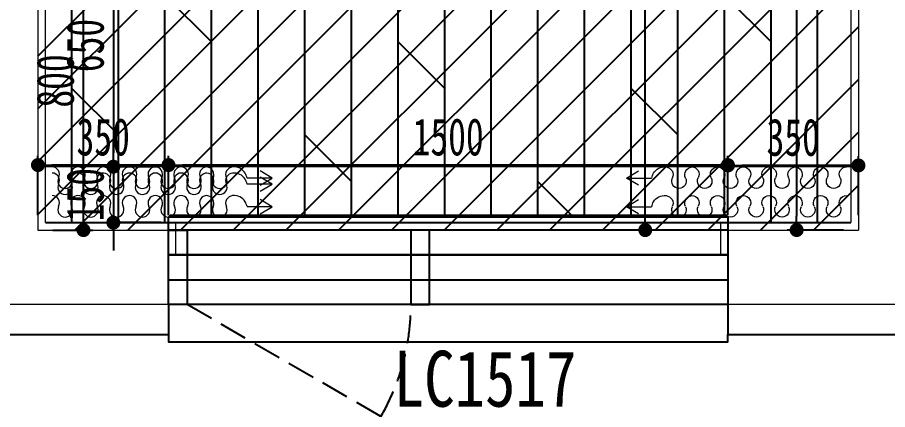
# Model space of a CAD drawing. Header units: millimetres. Extents: x 815519 to 890079, y 147095 to 251022.
# Drawn here: x 871187 to 873520, y 209436 to 210488 of the extents above; entities that cross this region are included whole.
import ezdxf
from ezdxf.enums import TextEntityAlignment as Align

# ---------------------------------------------------------------- set-up
doc = ezdxf.new("R2010")
doc.units = ezdxf.units.MM
doc.header["$LTSCALE"] = 1000
doc.linetypes.add('DASH', pattern=[0.35, 0.25, -0.1])
doc.layers.get('Defpoints').update_dxf_attribs({"color": 1})
for name, color, linetype in [('A-WIND（门窗）', 155, 'Continuous'), ('A-完成面尺寸标注', 53, 'Continuous'), ('A-尺寸标注', 53, 'Continuous'), ('DOOR_FIRE', 4, 'Continuous'), ('FC-材料分缝', 8, 'Continuous'), ('L-立面', 7, 'Continuous'), ('SURFACE', 6, 'Continuous'), ('WINDOW_TEXT', 7, 'Continuous'), ('看线', 163, 'Continuous'), ('砌墙(拆）', 12, 'Continuous')]:
    doc.layers.add(name, color=color, linetype=linetype)
for name, color, linetype, lineweight in [('EL-插座尺寸', 53, 'Continuous', 0), ('FF-窗帘', 8, 'Continuous', 0), ('RC-天花尺寸', 53, 'Continuous', 0), ('RC-天花造型', 40, 'Continuous', 0), ('S-WALL', 255, 'Continuous', 0), ('S-装饰完成线', 30, 'Continuous', 0)]:
    doc.layers.add(name, color=color, linetype=linetype, lineweight=lineweight)
doc.styles.add('TH-STYLE1', font='', dxfattribs={"width": 0.7})
doc.styles.add('宋体', font='', dxfattribs={"width": 0.8})
doc.styles.get('TH-STYLE1').set_extended_font_data('STFangsong')
doc.styles.get('宋体').set_extended_font_data('NSimSun')
doc.dimstyles.new('[布局]1：50', dxfattribs={"dimtxt": 2, "dimasz": 0.75, "dimexe": 0.5, "dimexo": 0.8, "dimgap": 0.5, "dimtad": 1, "dimdec": 0, "dimlfac": 50, "dimrnd": 5, "dimdsep": 46, "dimtxsty": 'TH-STYLE1', "dimblk": 'DOT', "dimcen": 1, "dimdle": 0.5, "dimclrd": 53, "dimclre": 53, "dimclrt": 53, "dimadec": 0, "dimazin": 0, "dimtfac": 1, "dimtdec": 0, "dimtix": 1, "dimtmove": 2, "dimatfit": 3, "dimldrblk": 'HBA_DIMENSION_TICK-天华', "dimfxl": 3, "dimfxlon": 1, "dimarcsym": 0})
doc.dimstyles.new('TH-1：50', dxfattribs={"dimscale": 50, "dimtxt": 2, "dimasz": 0.75, "dimexe": 0.5, "dimexo": 0.8, "dimgap": 0.5, "dimtad": 1, "dimdec": 0, "dimrnd": 5, "dimdsep": 46, "dimtxsty": 'TH-STYLE1', "dimblk": 'DOT', "dimcen": 1, "dimdle": 0.5, "dimclrd": 53, "dimclre": 53, "dimclrt": 2, "dimadec": 0, "dimazin": 2, "dimtfac": 1, "dimtdec": 0, "dimtix": 1, "dimtmove": 2, "dimatfit": 3, "dimldrblk": 'HBA_DIMENSION_TICK-天华', "dimfxl": 3, "dimfxlon": 1, "dimarcsym": 0})
doc.dimstyles.new('TH-[布局]1：50', dxfattribs={"dimscale": 0, "dimtxt": 2, "dimasz": 0.75, "dimexe": 0.3, "dimexo": 0.8, "dimgap": 0.5, "dimtad": 1, "dimdec": 0, "dimrnd": 5, "dimdsep": 46, "dimtxsty": 'TH-STYLE1', "dimblk": 'DOT', "dimcen": 1, "dimdle": 0.5, "dimclrd": 53, "dimclre": 53, "dimclrt": 53, "dimadec": 0, "dimazin": 2, "dimtfac": 1, "dimtdec": 0, "dimtix": 1, "dimtmove": 2, "dimatfit": 3, "dimldrblk": 'HBA_DIMENSION_TICK-天华', "dimfxl": 3, "dimfxlon": 1, "dimarcsym": 0})

# ---------------------------------------------------------------- blocks, each defined once
blk = doc.blocks.new('TT')
at = {"layer": 'FF-窗帘'}
for points in [[(848521.8, 209049.9), (848490.2, 209068.9)], [(848490.2, 209030.9), (848521.8, 209049.9), (848454.8, 209049.9)]]:
    blk.add_lwpolyline(points, dxfattribs=at)
for centre, major_axis, start_param, end_param in [((847932.3, 209060.1), (13.8, 13.8), 5.00783, 7.068583), ((848001.5, 209060.1), (-13.8, 13.8), -0.785398, 1.275355), ((848001.5, 209060.1), (13.8, 13.8), 5.00783, 7.068583), ((848070.6, 209060.1), (-13.8, 13.8), -0.785398, 1.275355), ((848068.4, 209058.8), (-14.8, 14.8), 3.489837, 5.393995), ((848139.7, 209060.1), (-13.8, 13.8), -0.785398, 1.275355), ((848139.7, 209060.1), (-13.8, 13.8), 3.437033, 5.497787), ((848208.8, 209060.1), (-13.8, 13.8), -0.785398, 1.275355), ((848208.8, 209060.1), (-13.8, 13.8), 3.437033, 5.497787), ((848277.9, 209060.1), (13.8, 13.8), 0.785398, 2.846152), ((848277.9, 209060.1), (-13.8, 13.8), 3.437033, 5.497787), ((848347.1, 209060.1), (13.8, 13.8), 0.785398, 2.846152), ((848344.9, 209058.8), (-14.8, 14.8), 3.489837, 5.393995), ((848418.3, 209058.8), (14.8, 14.8), 0.889191, 2.793348), ((848419.8, 209044.9), (24.7, 24.7), 6.038207, 7.172376), ((848414.1, 209041.6), (-29.3, 29.3), 4.129316, 4.46741), ((847966.9, 209041.6), (13.8, 13.8), 1.866237, 3.926991), ((847966.9, 209041.6), (-13.8, 13.8), 2.356194, 4.416948), ((848036, 209041.6), (13.8, 13.8), 1.866237, 3.926991), ((848036, 209041.6), (-13.8, 13.8), 2.356194, 4.416948), ((848105.1, 209041.6), (-13.8, 13.8), 0.348244, 2.356194), ((848105.1, 209041.6), (-13.8, 13.8), 2.356194, 4.416948), ((848174.3, 209041.6), (13.8, 13.8), 1.866237, 3.926991), ((848174.3, 209041.6), (-13.8, 13.8), 2.356194, 4.416948), ((848243.4, 209041.6), (13.8, 13.8), 1.866237, 3.926991), ((848243.4, 209041.6), (-13.8, 13.8), 2.356194, 4.416948), ((848312.5, 209041.6), (13.8, 13.8), 1.866237, 3.926991), ((848312.5, 209041.6), (-13.8, 13.8), 2.356194, 4.416948), ((848381.6, 209041.6), (-13.8, 13.8), 0.348244, 2.356194), ((848381.6, 209041.6), (-13.8, 13.8), 2.356194, 4.364145)]:
    blk.add_ellipse(centre, major_axis=major_axis, ratio=1, start_param=start_param, end_param=end_param, dxfattribs=at)
blk = doc.blocks.new('_Dot')
at = {"color": 33, "linetype": 'ByBlock', "lineweight": -2}
blk.add_line((-0.5, 0), (-1, 0), dxfattribs=at)
at = {"color": 33, "linetype": 'ByBlock', "const_width": 0.5}
blk.add_lwpolyline([(-0.25, 0, 1), (0.25, 0, 1)], format="xyb", close=True, dxfattribs=at)
blk = doc.blocks.new('*D1080')
at = {"layer": 'Defpoints', "color": 0, "transparency": 16777216}
for p in [(872870.2, 211967.5), (873441.8, 211967.5, -6.9), (873421.8, 209917.5)]:
    blk.add_point(p, dxfattribs=at)
at = {"layer": 'EL-插座尺寸', "color": 53, "lineweight": -2, "transparency": 16777216}
for p, q in [((873020.2, 211967.5), (872845.2, 211967.5)), ((872870.2, 209955), (872870.2, 211930)), ((873020.2, 209917.5), (872845.2, 209917.5))]:
    blk.add_line(p, q, dxfattribs=at)
at = {"layer": 'EL-插座尺寸', "color": 53, "lineweight": -2, "transparency": 16777216, "xscale": 37.5, "yscale": 37.5, "zscale": 37.5}
for p, rotation in [((872870.2, 211967.5), 90), ((872870.2, 209917.5), 270)]:
    blk.add_blockref('_Dot', p, dxfattribs=dict(at, rotation=rotation))
at = {"layer": 'EL-插座尺寸', "color": 2, "transparency": 16777216, "insert": (872795.2, 210942.5), "char_height": 100, "attachment_point": 5, "rotation": 90, "style": 'TH-STYLE1'}
blk.add_mtext('2050', dxfattribs=at)
blk = doc.blocks.new('HBA_DIMENSION_TICK-天华')
at = {"color": 50, "linetype": 'ByBlock'}
for points in [[(-72.714, 62.307), (-54.906, 79.963), (-12, -0.037), (0, 0)], [(-72.714, -62.307), (-54.906, -79.963), (-12, 0.037), (0, 0)]]:
    blk.add_solid(points, dxfattribs=at)
blk = doc.blocks.new('$WINLIB2D$00000001')
for p, q in [((-0.5, 0.5), (0.5, 0.5)), ((-0.5, 0.5), (-0.5, -0.5)), ((0.5, -0.5), (0.5, 0.5)), ((0.5, 0.1667), (-0.5, 0.1667)), ((0.5, -0.1667), (-0.5, -0.1667)), ((-0.5, -0.5), (0.5, -0.5))]:
    blk.add_line(p, q)
blk = doc.blocks.new('*D1141')
at = {"layer": 'A-完成面尺寸标注', "color": 53, "lineweight": -2, "ltscale": 0.5, "transparency": 16777216}
for p, q in [((873401.9, 213317.5), (873251.1, 213317.5)), ((873276.1, 213280), (873276.1, 209955)), ((873401.9, 209917.5), (873251.1, 209917.5))]:
    blk.add_line(p, q, dxfattribs=at)
at = {"layer": 'Defpoints', "color": 0, "ltscale": 0.5, "transparency": 16777216}
for p in [(873441.8, 213317.5, 6.9), (873276.1, 209917.5), (873441.8, 209917.5, 6.9)]:
    blk.add_point(p, dxfattribs=at)
at = {"layer": 'A-完成面尺寸标注', "color": 53, "lineweight": -2, "ltscale": 0.5, "transparency": 16777216, "xscale": 37.49999999999999, "yscale": 37.49999999999999, "zscale": 37.49999999999999}
for p, rotation in [((873276.1, 213317.5), 90), ((873276.1, 209917.5), 270)]:
    blk.add_blockref('_Dot', p, dxfattribs=dict(at, rotation=rotation))
at = {"layer": 'A-完成面尺寸标注', "color": 53, "ltscale": 0.5, "transparency": 16777216, "insert": (873201.1, 211617.5), "char_height": 100, "attachment_point": 5, "rotation": 90, "style": 'TH-STYLE1'}
blk.add_mtext('3400', dxfattribs=at)
blk = doc.blocks.new('*D1142')
at = {"layer": 'A-完成面尺寸标注', "color": 53, "lineweight": -2, "ltscale": 0.5, "transparency": 16777216}
for p, q in [((873091.8, 209957.5), (873091.8, 210115.9)), ((873441.8, 209957.5), (873441.8, 210115.9)), ((873404.3, 210090.9), (873129.3, 210090.9))]:
    blk.add_line(p, q, dxfattribs=at)
at = {"layer": 'Defpoints', "color": 0, "ltscale": 0.5, "transparency": 16777216}
for p in [(873091.8, 210090.9), (873091.8, 209917.5, 6.9), (873441.8, 209917.5, 6.9)]:
    blk.add_point(p, dxfattribs=at)
at = {"layer": 'A-完成面尺寸标注', "color": 53, "lineweight": -2, "ltscale": 0.5, "transparency": 16777216, "xscale": 37.49999999999999, "yscale": 37.49999999999999, "zscale": 37.49999999999999, "rotation": 180}
blk.add_blockref('_Dot', (873091.8, 210090.9), dxfattribs=at)
at = {"layer": 'A-完成面尺寸标注', "color": 53, "lineweight": -2, "ltscale": 0.5, "transparency": 16777216, "xscale": 37.49999999999999, "yscale": 37.49999999999999, "zscale": 37.49999999999999}
blk.add_blockref('_Dot', (873441.8, 210090.9), dxfattribs=at)
at = {"layer": 'A-完成面尺寸标注', "color": 53, "ltscale": 0.5, "transparency": 16777216, "insert": (873266.8, 210165.9), "char_height": 100, "attachment_point": 5, "style": 'TH-STYLE1'}
blk.add_mtext('350', dxfattribs=at)
blk = doc.blocks.new('*D1143')
at = {"layer": 'A-完成面尺寸标注', "color": 53, "lineweight": -2, "ltscale": 0.5, "transparency": 16777216}
for p, q in [((871591.8, 209957.5), (871591.8, 210116.9)), ((873091.8, 209957.5), (873091.8, 210116.9)), ((873054.3, 210091.9), (871629.3, 210091.9))]:
    blk.add_line(p, q, dxfattribs=at)
at = {"layer": 'Defpoints', "color": 0, "ltscale": 0.5, "transparency": 16777216}
for p in [(871591.8, 210091.9), (871591.8, 209917.5, 6.9), (873091.8, 209917.5, 6.9)]:
    blk.add_point(p, dxfattribs=at)
at = {"layer": 'A-完成面尺寸标注', "color": 53, "lineweight": -2, "ltscale": 0.5, "transparency": 16777216, "xscale": 37.49999999999999, "yscale": 37.49999999999999, "zscale": 37.49999999999999, "rotation": 180}
blk.add_blockref('_Dot', (871591.8, 210091.9), dxfattribs=at)
at = {"layer": 'A-完成面尺寸标注', "color": 53, "lineweight": -2, "ltscale": 0.5, "transparency": 16777216, "xscale": 37.49999999999999, "yscale": 37.49999999999999, "zscale": 37.49999999999999}
blk.add_blockref('_Dot', (873091.8, 210091.9), dxfattribs=at)
at = {"layer": 'A-完成面尺寸标注', "color": 53, "ltscale": 0.5, "transparency": 16777216, "insert": (872341.8, 210166.9), "char_height": 100, "attachment_point": 5, "style": 'TH-STYLE1'}
blk.add_mtext('1500', dxfattribs=at)
blk = doc.blocks.new('*D1144')
at = {"layer": 'A-完成面尺寸标注', "color": 53, "lineweight": -2, "ltscale": 0.5, "transparency": 16777216}
for p, q in [((871241.8, 209957.5), (871241.8, 210116.9)), ((871591.8, 209957.5), (871591.8, 210116.9)), ((871554.3, 210091.9), (871279.3, 210091.9))]:
    blk.add_line(p, q, dxfattribs=at)
at = {"layer": 'Defpoints', "color": 0, "ltscale": 0.5, "transparency": 16777216}
for p in [(871241.8, 210091.9), (871241.8, 209917.5, 6.9), (871591.8, 209917.5, 6.9)]:
    blk.add_point(p, dxfattribs=at)
at = {"layer": 'A-完成面尺寸标注', "color": 53, "lineweight": -2, "ltscale": 0.5, "transparency": 16777216, "xscale": 37.49999999999999, "yscale": 37.49999999999999, "zscale": 37.49999999999999, "rotation": 180}
blk.add_blockref('_Dot', (871241.8, 210091.9), dxfattribs=at)
at = {"layer": 'A-完成面尺寸标注', "color": 53, "lineweight": -2, "ltscale": 0.5, "transparency": 16777216, "xscale": 37.49999999999999, "yscale": 37.49999999999999, "zscale": 37.49999999999999}
blk.add_blockref('_Dot', (871591.8, 210091.9), dxfattribs=at)
at = {"layer": 'A-完成面尺寸标注', "color": 53, "ltscale": 0.5, "transparency": 16777216, "insert": (871416.8, 210166.9), "char_height": 100, "attachment_point": 5, "style": 'TH-STYLE1'}
blk.add_mtext('350', dxfattribs=at)
blk = doc.blocks.new('*D1145')
at = {"layer": 'A-完成面尺寸标注', "color": 53, "lineweight": -2, "ltscale": 0.5, "transparency": 16777216}
for p, q in [((871281.8, 210717.5), (871388.8, 210717.5)), ((871363.8, 209955), (871363.8, 210680)), ((871281.8, 209917.5), (871388.8, 209917.5))]:
    blk.add_line(p, q, dxfattribs=at)
at = {"layer": 'Defpoints', "color": 0, "ltscale": 0.5, "transparency": 16777216}
for p in [(871241.8, 210717.5, 6.9), (871363.8, 210717.5), (871241.8, 209917.5, 6.9)]:
    blk.add_point(p, dxfattribs=at)
at = {"layer": 'A-完成面尺寸标注', "color": 53, "lineweight": -2, "ltscale": 0.5, "transparency": 16777216, "xscale": 37.49999999999999, "yscale": 37.49999999999999, "zscale": 37.49999999999999}
for p, rotation in [((871363.8, 210717.5), 90), ((871363.8, 209917.5), 270)]:
    blk.add_blockref('_Dot', p, dxfattribs=dict(at, rotation=rotation))
at = {"layer": 'A-完成面尺寸标注', "color": 53, "ltscale": 0.5, "transparency": 16777216, "insert": (871288.8, 210317.5), "char_height": 100, "attachment_point": 5, "rotation": 90, "style": 'TH-STYLE1'}
blk.add_mtext('800', dxfattribs=at)
blk = doc.blocks.new('*D1252')
at = {"layer": 'Defpoints', "color": 0, "ltscale": 0.5, "transparency": 16777216}
for p in [(871557.7, 210737.5), (871444, 210087.5), (871601.1, 210087.5)]:
    blk.add_point(p, dxfattribs=at)
at = {"layer": 'RC-天花尺寸', "color": 53, "lineweight": -2, "ltscale": 0.5, "transparency": 16777216}
for p, q in [((871517.7, 210737.5), (871429, 210737.5)), ((871444, 210700), (871444, 210125)), ((871561.1, 210087.5), (871429, 210087.5))]:
    blk.add_line(p, q, dxfattribs=at)
at = {"layer": 'RC-天花尺寸', "color": 53, "lineweight": -2, "ltscale": 0.5, "transparency": 16777216, "xscale": 37.49999999999999, "yscale": 37.49999999999999, "zscale": 37.49999999999999}
for p, rotation in [((871444, 210737.5), 90), ((871444, 210087.5), 270)]:
    blk.add_blockref('_Dot', p, dxfattribs=dict(at, rotation=rotation))
at = {"layer": 'RC-天花尺寸', "color": 53, "ltscale": 0.5, "transparency": 16777216, "insert": (871369, 210412.5), "char_height": 100, "attachment_point": 5, "rotation": 90, "style": 'TH-STYLE1'}
blk.add_mtext('650', dxfattribs=at)
blk = doc.blocks.new('*U237')
at = {"color": 4}
blk.add_line((-5, 40), (0, 35), dxfattribs=at)
blk.add_lwpolyline([(-5, 40), (-1495, 40), (-1500, 35), (-1500, -66.7), (0, -66.7), (0, 35), (0, 35)], dxfattribs=at)
at = {"layer": 'L-立面', "color": 251}
blk.add_line((-1500, 35), (0, 35), dxfattribs=at)
blk = doc.blocks.new('*D1448')
at = {"layer": 'Defpoints', "color": 0, "ltscale": 0.5, "transparency": 16777216}
for p in [(871601.1, 210087.5), (871444, 209937.5), (871611.8, 209937.5)]:
    blk.add_point(p, dxfattribs=at)
at = {"layer": 'RC-天花尺寸', "color": 53, "lineweight": -2, "ltscale": 0.5, "transparency": 16777216}
for p, q in [((871444, 210125), (871444, 210162.5)), ((871561.1, 210087.5), (871429, 210087.5)), ((871444, 210087.5), (871444, 209937.5)), ((871571.8, 209937.5), (871429, 209937.5)), ((871444, 209900), (871444, 209862.5))]:
    blk.add_line(p, q, dxfattribs=at)
at = {"layer": 'RC-天花尺寸', "color": 53, "lineweight": -2, "ltscale": 0.5, "transparency": 16777216, "xscale": 37.49999999999999, "yscale": 37.49999999999999, "zscale": 37.49999999999999}
for p, rotation in [((871444, 210087.5), 270), ((871444, 209937.5), 90)]:
    blk.add_blockref('_Dot', p, dxfattribs=dict(at, rotation=rotation))
at = {"layer": 'RC-天花尺寸', "color": 53, "ltscale": 0.5, "transparency": 16777216, "insert": (871369, 210012.5), "char_height": 100, "attachment_point": 5, "rotation": 90, "style": 'TH-STYLE1'}
blk.add_mtext('150', dxfattribs=at)

msp = doc.modelspace()

# ---------------------------------------------------------------- hatches: boundary and pattern name
at = {"layer": 'FC-材料分缝', "ltscale": 0.5}
h = msp.add_hatch(dxfattribs=at)
h.set_pattern_fill('DOLMIT', color=250, scale=500, angle=90, style=0, double=1)
h.set_pattern_definition([(90, (848332.29, 213297.52), (-125, 8e-15), []), (135, (848332.3, 213297.52), (-250, -250), [176.777, -353.5534])])
h.paths.add_polyline_path([(873421.8, 213297.5), (873421.8, 209937.5), (873091.8, 209937.5), (873091.8, 209952.5), (873086.8, 209957.5), (871596.8, 209957.5), (871591.8, 209952.5), (871591.8, 209937.5), (871261.8, 209937.5), (871261.8, 210737.5), (870461.8, 210737.5), (870461.8, 213897.5), (872171.6, 213897.5), (872171.6, 213297.5)])
at = {"layer": '砌墙(拆）', "ltscale": 0.5}
h = msp.add_hatch(dxfattribs=at)
h.set_pattern_fill('ANSI31', color=8, scale=800)
h.set_pattern_definition([(45, (2400, 0), (-70.710678, 70.710678), [])])
h.paths.add_polyline_path([(871241.8, 210717.5), (873441.8, 210717.5), (873441.8, 209917.5), (872841.8, 209917.5), (871441.8, 209917.5), (871241.8, 209917.5)])

# ---------------------------------------------------------------- linework, layer by layer
at = {"layer": 'A-WIND（门窗）', "linetype": 'DASH', "ltscale": 0.3}
msp.add_line((872161.4, 209417.5), (871641.8, 209717.5), dxfattribs=at)
at = {"layer": 'A-WIND（门窗）'}
for points in [[(871591.8, 209717.5), (871591.8, 209917.5), (871641.8, 209917.5), (871641.8, 209717.5)], [(872291.8, 209717.5), (872291.8, 209917.5), (872241.8, 209917.5), (872241.8, 209717.5)]]:
    msp.add_lwpolyline(points, close=True, dxfattribs=at)
at = {"layer": 'A-WIND（门窗）', "linetype": 'DASH', "ltscale": 0.3}
msp.add_arc((871641.8, 209717.5), 600, 330, 0, dxfattribs=at)
at = {"layer": 'FC-材料分缝', "color": 8, "ltscale": 0.5}
msp.add_line((871261.8, 209937.5), (873421.8, 209937.5), dxfattribs=at)
at = {"layer": 'RC-天花造型', "ltscale": 0.5}
msp.add_line((873421.8, 210087.5), (871261.8, 210087.5), dxfattribs=at)
at = {"layer": 'S-WALL'}
for p, q in [((873441.8, 213317.5), (873441.8, 209917.5)), ((871241.8, 210717.5), (871241.8, 209917.5)), ((871241.8, 209917.5), (871591.8, 209917.5)), ((871591.8, 209917.5), (871591.8, 209717.5)), ((873091.8, 209717.5), (873091.8, 209917.5)), ((873091.8, 209917.5), (873441.8, 209917.5)), ((871591.8, 209717.5), (871141.8, 209717.5)), ((873541.8, 209717.5), (873091.8, 209717.5))]:
    msp.add_line(p, q, dxfattribs=at)
at = {"layer": 'S-装饰完成线'}
for points in [[(871611.8, 209850.9), (871611.8, 209937.5), (871261.8, 209937.5), (871261.8, 210737.5), (870461.8, 210737.5), (870461.8, 213897.5), (872171.6, 213897.5), (872171.6, 213297.5), (872441.8, 213297.5), (872441.8, 213437.5), (872411.6, 213437.5), (872411.6, 214497.5), (872441.8, 214497.5), (872441.8, 214637.5), (872171.6, 214637.5), (872171.6, 214037.5), (870461.8, 214037.5), (870461.8, 216997.5), (871361.8, 216997.5), (871361.8, 217084.2)], [(873741.8, 213437.5), (873341.8, 213437.5), (873341.8, 213297.5), (873421.8, 213297.5), (873421.8, 209937.5), (873071.8, 209937.5), (873071.8, 209850.9)]]:
    msp.add_lwpolyline(points, dxfattribs=at)
at = {"layer": 'SURFACE'}
for p, q in [((871591.8, 209717.5), (871591.8, 209637.5)), ((873091.8, 209717.5), (873091.8, 209637.5)), ((870341.8, 209637.5), (871591.8, 209637.5)), ((873091.8, 209637.5), (873741.8, 209637.5))]:
    msp.add_line(p, q, dxfattribs=at)
at = {"layer": '看线'}
msp.add_lwpolyline([(871591.8, 209637.5), (871591.8, 209617.5), (873091.8, 209617.5), (873091.8, 209637.5)], dxfattribs=at)

# ---------------------------------------------------------------- block references
at = {"layer": 'A-尺寸标注', "ltscale": 0.5, "xscale": -1}
msp.add_blockref('*U237', (871591.8, 209917.5), dxfattribs=at)
at = {"layer": 'DOOR_FIRE'}
ref = msp.add_blockref('$WINLIB2D$00000001', (872341.8, 209817.5), dxfattribs=dict(at, xscale=-1500, yscale=200, zscale=1500))
ref.add_attrib('A', 'LC1517', dxfattribs={"layer": 'WINDOW_TEXT', "height": 150, "style": '宋体', "width": 0.8}).set_placement((872195.7, 209398.9), align=Align.BOTTOM_LEFT)
at = {"layer": 'FC-材料分缝', "color": 1}
msp.add_blockref('TT', (23347.7, 1007.1), dxfattribs=at)
at = {"layer": 'FF-窗帘', "xscale": -1}
for p in [(1721342.1, 1007.1), (1721342.1, 930.4)]:
    msp.add_blockref('TT', p, dxfattribs=at)
at = {"layer": 'FF-窗帘'}
for p in [(23347.7, 990.8), (23347.7, 930.4)]:
    msp.add_blockref('TT', p, dxfattribs=at)

# ---------------------------------------------------------------- dimensions: what is measured, and where the dimension line sits
at = {"layer": 'A-完成面尺寸标注', "ltscale": 0.5}
for base, p1, p2, angle, picture, middle in [((873276.1, 209917.5, -6.9), (873441.8, 213317.5), (873441.8, 209917.5), 90, '*D1141', (873201.1, 211617.5, -6.9)), ((871363.8, 210717.5, -6.9), (871241.8, 209917.5), (871241.8, 210717.5), 90, '*D1145', (871288.8, 210317.5, -6.9)), ((871241.8, 210091.9, -6.9), (871591.8, 209917.5), (871241.8, 209917.5), 180, '*D1144', (871416.8, 210166.9, -6.9)), ((871591.8, 210091.9, -6.9), (873091.8, 209917.5), (871591.8, 209917.5), 180, '*D1143', (872341.8, 210166.9, -6.9)), ((873091.8, 210090.9, -6.9), (873441.8, 209917.5), (873091.8, 209917.5), 180, '*D1142', (873266.8, 210165.9, -6.9))]:
    dim = msp.add_linear_dim(base=base, p1=p1, p2=p2, angle=angle, dimstyle='[布局]1：50', override={"dimscale": 50, "dimlfac": 1}, dxfattribs=at)
    dim.commit()
    dim.dimension.update_dxf_attribs({"geometry": picture, "text_midpoint": middle})
at = {"layer": 'EL-插座尺寸'}
dim = msp.add_linear_dim(base=(872870.2, 211967.5), p1=(873421.8, 209917.5), p2=(873441.8, 211967.5, -6.9), angle=90, dimstyle='TH-1：50', dxfattribs=at)
dim.commit()
dim.dimension.update_dxf_attribs({"geometry": '*D1080', "text_midpoint": (872795.2, 210942.5)})
at = {"layer": 'RC-天花尺寸', "ltscale": 0.5}
for base, p1, p2, picture, middle in [((871444, 210087.5), (871557.7, 210737.5), (871601.1, 210087.5), '*D1252', (871369, 210412.5)), ((871444, 209937.5), (871601.1, 210087.5), (871611.8, 209937.5), '*D1448', (871369, 210012.5))]:
    dim = msp.add_linear_dim(base=base, p1=p1, p2=p2, angle=90, dimstyle='TH-[布局]1：50', override={"dimscale": 50}, dxfattribs=at)
    dim.commit()
    dim.dimension.update_dxf_attribs({"geometry": picture, "text_midpoint": middle})

doc.saveas('drawing.dxf')
